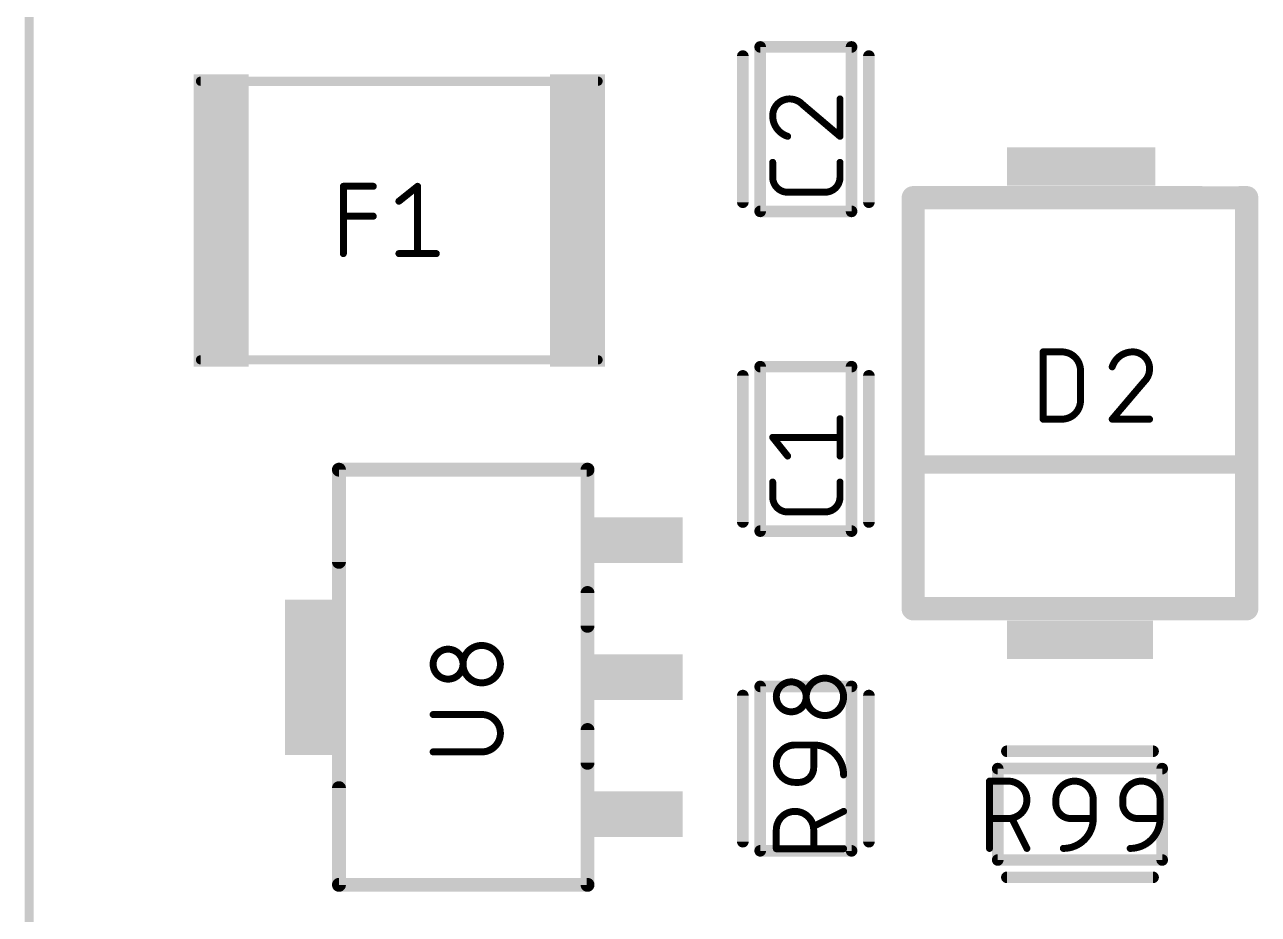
# Model space of a CAD drawing. Extents: x 0 to 107, y -11 to 54.
# Drawn here: x -0.05 to 13.45, y 17.91 to 27.64 of the extents above; entities that cross this region are included whole.
import ezdxf

# ---------------------------------------------------------------- set-up
doc = ezdxf.new("R2010")
doc.units = 0
for name, color, linetype in [('117', 253, 'CONTINUOUS'), ('21', 253, 'CONTINUOUS'), ('51', 253, 'CONTINUOUS')]:
    doc.layers.add(name, color=color, linetype=linetype)

# ---------------------------------------------------------------- blocks, each defined once
blk = doc.blocks.new('RECT')
blk.add_solid([(-0.5, -0.5), (0.5, -0.5), (-0.5, 0.5), (0.5, 0.5)])

msp = doc.modelspace()

# ---------------------------------------------------------------- linework, layer by layer
at = {"layer": '117'}
for points, const_width in [([(0, 52.5), (0, -9)], 0.1), ([(8.4643, 26.7695), (8.8736, 26.4216)], 0.0762), ([(8.8736, 26.4216), (8.8736, 26.8308)], 0.0762), ([(8.137, 25.9734), (8.137, 26.1371)], 0.0762), ([(8.8736, 26.1371), (8.8736, 25.9734)], 0.0762), ([(3.4381, 25.1381), (3.4381, 25.8747)], 0.0762), ([(3.4381, 25.8747), (3.7655, 25.8747)], 0.0762), ([(4.0461, 25.711), (4.2507, 25.8747)], 0.0762), ([(4.2507, 25.8747), (4.2507, 25.1381)], 0.0762), ([(8.7099, 25.8097), (8.3006, 25.8097)], 0.0762), ([(3.4381, 25.5473), (3.7655, 25.5473)], 0.0762), ([(4.0461, 25.1381), (4.4554, 25.1381)], 0.0762), ([(11.0968, 23.3253), (11.0968, 24.0619)], 0.0762), ([(11.0968, 24.0619), (11.3014, 24.0619)], 0.0762), ([(11.506, 23.8573), (11.506, 23.5299)], 0.0762), ([(12.2005, 23.7345), (11.8527, 23.3253)], 0.0762), ([(8.8736, 22.9216), (8.8736, 23.3308)], 0.0762), ([(11.3014, 23.3253), (11.0968, 23.3253)], 0.0762), ([(11.8527, 23.3253), (12.2619, 23.3253)], 0.0762), ([(8.3006, 22.9216), (8.137, 23.1262)], 0.0762), ([(8.137, 23.1262), (8.8736, 23.1262)], 0.0762), ([(8.137, 22.4734), (8.137, 22.6371)], 0.0762), ([(8.8736, 22.6371), (8.8736, 22.4734)], 0.0762), ([(8.7099, 22.3097), (8.3006, 22.3097)], 0.0762), ([(4.9523, 20.0923), (4.4203, 20.0923)], 0.0762), ([(4.4203, 19.6831), (4.9523, 19.6831)], 0.0762), ([(8.3811, 19.7588), (8.5857, 19.7588)], 0.0762), ([(8.5857, 19.7588), (8.5857, 19.5132)], 0.0762), ([(8.422, 19.3495), (8.3811, 19.3495)], 0.0762), ([(10.5097, 18.6264), (10.5097, 19.363)], 0.0762), ([(10.5097, 19.363), (10.7143, 19.363)], 0.0762), ([(11.2361, 19.1175), (11.2361, 19.1584)], 0.0762), ([(11.6453, 19.1584), (11.6453, 18.9538)], 0.0762), ([(11.9676, 19.1175), (11.9676, 19.1584)], 0.0762), ([(12.3769, 19.1584), (12.3769, 18.9538)], 0.0762), ([(8.913, 19.0324), (8.5857, 18.8687)], 0.0762), ([(10.7143, 18.9538), (10.5097, 18.9538)], 0.0762), ([(10.9189, 18.6264), (10.7553, 18.9538)], 0.0762), ([(11.6453, 18.9538), (11.3998, 18.9538)], 0.0762), ([(12.3769, 18.9538), (12.1313, 18.9538)], 0.0762), ([(8.1764, 18.6231), (8.1764, 18.8277)], 0.0762), ([(8.5857, 18.8277), (8.5857, 18.6231)], 0.0762), ([(8.913, 18.6231), (8.1764, 18.6231)], 0.0762)]:
    msp.add_lwpolyline(points, dxfattribs=dict(at, const_width=const_width))
for points, const_width in [([(8.3211, 26.8308, 0.4142), (8.137, 26.6467)], 0.0762), ([(8.3211, 26.8499, 1), (8.3211, 26.8118)], 0.0381), ([(8.4643, 26.7695, 0.2053), (8.3211, 26.8308)], 0.0762), ([(8.3211, 26.8118, 1), (8.3211, 26.8499)], 0.0381), ([(8.4767, 26.784, 1), (8.452, 26.7549)], 0.0381), ([(8.4505, 26.7563, 1), (8.4781, 26.7826)], 0.0381), ([(8.8926, 26.8308, 1), (8.8545, 26.8308)], 0.0381), ([(8.137, 26.6467, 0.3252), (8.3006, 26.4216)], 0.0762), ([(8.156, 26.6467, 1), (8.1179, 26.6467)], 0.0381), ([(8.1179, 26.6467, 1), (8.156, 26.6467)], 0.0381), ([(8.2948, 26.4035, 1), (8.3065, 26.4397)], 0.0381), ([(8.8545, 26.4216, 1), (8.8926, 26.4216)], 0.0381), ([(8.8612, 26.4071, 1), (8.8859, 26.4361)], 0.0381), ([(8.156, 26.1371, 1), (8.1179, 26.1371)], 0.0381), ([(8.8926, 26.1371, 1), (8.8545, 26.1371)], 0.0381), ([(8.137, 25.9734, 0.4142), (8.3006, 25.8097)], 0.0762), ([(8.156, 25.9734, 1), (8.1179, 25.9734)], 0.0381), ([(8.1179, 25.9734, 1), (8.156, 25.9734)], 0.0381), ([(8.7099, 25.8097, 0.4142), (8.8736, 25.9734)], 0.0762), ([(8.8926, 25.9734, 1), (8.8545, 25.9734)], 0.0381), ([(8.8545, 25.9734, 1), (8.8926, 25.9734)], 0.0381), ([(3.4572, 25.8747, 1), (3.4191, 25.8747)], 0.0381), ([(3.4381, 25.8938, 1), (3.4381, 25.8557)], 0.0381), ([(3.7655, 25.8557, 1), (3.7655, 25.8938)], 0.0381), ([(4.2698, 25.8747, 1), (4.2317, 25.8747)], 0.0381), ([(4.2626, 25.8598, 1), (4.2388, 25.8896)], 0.0381), ([(8.3006, 25.8288, 1), (8.3006, 25.7907)], 0.0381), ([(8.3006, 25.7907, 1), (8.3006, 25.8288)], 0.0381), ([(8.7099, 25.8288, 1), (8.7099, 25.7907)], 0.0381), ([(8.7099, 25.7907, 1), (8.7099, 25.8288)], 0.0381), ([(4.0342, 25.7259, 1), (4.058, 25.6961)], 0.0381), ([(3.4381, 25.5664, 1), (3.4381, 25.5283)], 0.0381), ([(3.7655, 25.5283, 1), (3.7655, 25.5664)], 0.0381), ([(3.4191, 25.1381, 1), (3.4572, 25.1381)], 0.0381), ([(4.0461, 25.1572, 1), (4.0461, 25.1191)], 0.0381), ([(4.2317, 25.1381, 1), (4.2698, 25.1381)], 0.0381), ([(4.4554, 25.1191, 1), (4.4554, 25.1572)], 0.0381), ([(11.1158, 24.0619, 1), (11.0777, 24.0619)], 0.0381), ([(11.0968, 24.081, 1), (11.0968, 24.0429)], 0.0381), ([(11.506, 23.8573, 0.4142), (11.3014, 24.0619)], 0.0762), ([(11.3014, 24.081, 1), (11.3014, 24.0429)], 0.0381), ([(11.3014, 24.0429, 1), (11.3014, 24.081)], 0.0381), ([(12.0777, 24.0619, 0.3252), (11.8527, 23.8982)], 0.0762), ([(12.2619, 23.8778, 0.4142), (12.0777, 24.0619)], 0.0762), ([(12.0777, 24.081, 1), (12.0777, 24.0429)], 0.0381), ([(12.0778, 24.0429, 1), (12.0777, 24.0809)], 0.0381), ([(11.8346, 23.9041, 1), (11.8708, 23.8923)], 0.0381), ([(12.2005, 23.7345, 0.2053), (12.2619, 23.8778)], 0.0762), ([(12.2809, 23.8777, 1), (12.2429, 23.8778)], 0.0381), ([(11.525, 23.8573, 1), (11.4869, 23.8573)], 0.0381), ([(11.4869, 23.8573, 1), (11.525, 23.8573)], 0.0381), ([(12.1874, 23.7483, 1), (12.2137, 23.7207)], 0.0381), ([(12.215, 23.7222, 1), (12.186, 23.7469)], 0.0381), ([(12.2429, 23.8778, 1), (12.281, 23.8778)], 0.0381), ([(11.3014, 23.3253, 0.4142), (11.506, 23.5299)], 0.0762), ([(11.525, 23.5299, 1), (11.4869, 23.5299)], 0.0381), ([(11.4869, 23.5299, 1), (11.525, 23.5299)], 0.0381), ([(8.8926, 23.3308, 1), (8.8545, 23.3308)], 0.0381), ([(11.0968, 23.3444, 1), (11.0968, 23.3063)], 0.0381), ([(11.3014, 23.3443, 1), (11.3014, 23.3063)], 0.0381), ([(11.3014, 23.3063, 1), (11.3014, 23.3444)], 0.0381), ([(11.8527, 23.3444, 1), (11.8527, 23.3063)], 0.0381), ([(12.2619, 23.3063, 1), (12.2619, 23.3444)], 0.0381), ([(11.0777, 23.3253, 1), (11.1158, 23.3253)], 0.0381), ([(11.8382, 23.3376, 1), (11.8672, 23.313)], 0.0381), ([(8.1518, 23.1381, 1), (8.1221, 23.1143)], 0.0381), ([(8.137, 23.1453, 1), (8.137, 23.1072)], 0.0381), ([(8.8736, 23.1072, 1), (8.8736, 23.1453)], 0.0381), ([(8.2858, 22.9097, 1), (8.3155, 22.9335)], 0.0381), ([(8.8545, 22.9216, 1), (8.8926, 22.9216)], 0.0381), ([(8.156, 22.6371, 1), (8.1179, 22.6371)], 0.0381), ([(8.8926, 22.6371, 1), (8.8545, 22.6371)], 0.0381), ([(8.137, 22.4734, 0.4142), (8.3006, 22.3097)], 0.0762), ([(8.156, 22.4734, 1), (8.1179, 22.4734)], 0.0381), ([(8.1179, 22.4734, 1), (8.156, 22.4734)], 0.0381), ([(8.7099, 22.3097, 0.4142), (8.8736, 22.4734)], 0.0762), ([(8.8926, 22.4734, 1), (8.8545, 22.4734)], 0.0381), ([(8.8545, 22.4734, 1), (8.8926, 22.4734)], 0.0381), ([(8.3006, 22.3288, 1), (8.3006, 22.2907)], 0.0381), ([(8.3006, 22.2907, 1), (8.3006, 22.3288)], 0.0381), ([(8.7099, 22.3288, 1), (8.7099, 22.2907)], 0.0381), ([(8.7099, 22.2907, 1), (8.7099, 22.3288)], 0.0381), ([(4.584, 20.8073, 1), (4.584, 20.4799)], 0.0762), ([(4.584, 20.4799, 1), (4.584, 20.8073)], 0.0762), ([(4.584, 20.8264, 1), (4.584, 20.7883)], 0.0381), ([(4.584, 20.7883, 1), (4.584, 20.8264)], 0.0381), ([(4.9523, 20.8482, 1), (4.9523, 20.439)], 0.0762), ([(4.9523, 20.8673, 1), (4.9523, 20.8292)], 0.0381), ([(4.9523, 20.439, 1), (4.9523, 20.8482)], 0.0762), ([(4.9523, 20.8292, 1), (4.9523, 20.8673)], 0.0381), ([(8.7084, 20.4903, 1), (8.7084, 20.0811)], 0.0762), ([(8.7084, 20.0811, 1), (8.7084, 20.4903)], 0.0762), ([(8.7084, 20.5093, 1), (8.7084, 20.4712)], 0.0381), ([(8.7084, 20.4712, 1), (8.7084, 20.5093)], 0.0381), ([(4.584, 20.499, 1), (4.584, 20.4609)], 0.0381), ([(4.584, 20.4609, 1), (4.584, 20.499)], 0.0381), ([(4.9523, 20.4581, 1), (4.9523, 20.42)], 0.0381), ([(4.9523, 20.42, 1), (4.9523, 20.4581)], 0.0381), ([(8.3401, 20.4494, 1), (8.3401, 20.122)], 0.0762), ([(8.3401, 20.122, 1), (8.3401, 20.4494)], 0.0762), ([(8.3401, 20.4684, 1), (8.3401, 20.4303)], 0.0381), ([(8.3401, 20.4303, 1), (8.3401, 20.4684)], 0.0381), ([(4.4203, 20.1114, 1), (4.4203, 20.0733)], 0.0381), ([(4.9523, 19.6831, 1), (4.9523, 20.0923)], 0.0762), ([(4.9523, 20.1114, 1), (4.9523, 20.0733)], 0.0381), ([(4.9523, 20.0733, 1), (4.9523, 20.1114)], 0.0381), ([(8.3401, 20.141, 1), (8.3401, 20.1029)], 0.0381), ([(8.3401, 20.1029, 1), (8.3401, 20.141)], 0.0381), ([(8.7084, 20.1001, 1), (8.7084, 20.062)], 0.0381), ([(8.7084, 20.062, 1), (8.7084, 20.1001)], 0.0381), ([(4.4203, 19.7021, 1), (4.4203, 19.664)], 0.0381), ([(4.9523, 19.7021, 1), (4.9523, 19.664)], 0.0381), ([(4.9523, 19.664, 1), (4.9523, 19.7021)], 0.0381), ([(8.3811, 19.7588, 1), (8.3811, 19.3495)], 0.0762), ([(8.3811, 19.7778, 1), (8.3811, 19.7397)], 0.0381), ([(8.3811, 19.7397, 1), (8.3811, 19.7778)], 0.0381), ([(8.6047, 19.7588, 1), (8.5666, 19.7588)], 0.0381), ([(8.913, 19.4314, 0.4142), (8.5857, 19.7588)], 0.0762), ([(8.5857, 19.7778, 1), (8.5857, 19.7397)], 0.0381), ([(8.5857, 19.7397, 1), (8.5857, 19.7778)], 0.0381), ([(8.422, 19.3495, 0.4142), (8.5857, 19.5132)], 0.0762), ([(8.6047, 19.5132, 1), (8.5666, 19.5132)], 0.0381), ([(8.5666, 19.5132, 1), (8.6047, 19.5132)], 0.0381), ([(8.894, 19.4314, 1), (8.9321, 19.4314)], 0.0381), ([(8.3811, 19.3686, 1), (8.3811, 19.3305)], 0.0381), ([(8.3811, 19.3305, 1), (8.3811, 19.3686)], 0.0381), ([(8.422, 19.3686, 1), (8.422, 19.3305)], 0.0381), ([(8.422, 19.3305, 1), (8.422, 19.3686)], 0.0381), ([(10.5097, 19.3821, 1), (10.5097, 19.344)], 0.0381), ([(10.5288, 19.363, 1), (10.4907, 19.363)], 0.0381), ([(10.7143, 19.3821, 1), (10.7143, 19.344)], 0.0381), ([(10.7143, 18.9538, 1), (10.7143, 19.363)], 0.0762), ([(10.7143, 19.344, 1), (10.7143, 19.3821)], 0.0381), ([(11.6453, 19.1584, 1), (11.2361, 19.1584)], 0.0762), ([(12.3769, 19.1584, 1), (11.9676, 19.1584)], 0.0762), ([(11.2552, 19.1584, 1), (11.2171, 19.1584)], 0.0381), ([(11.2171, 19.1584, 1), (11.2552, 19.1584)], 0.0381), ([(11.6644, 19.1584, 1), (11.6263, 19.1584)], 0.0381), ([(11.6263, 19.1584, 1), (11.6644, 19.1584)], 0.0381), ([(11.9867, 19.1584, 1), (11.9486, 19.1584)], 0.0381), ([(11.9486, 19.1584, 1), (11.9867, 19.1584)], 0.0381), ([(12.3959, 19.1584, 1), (12.3578, 19.1584)], 0.0381), ([(12.3578, 19.1584, 1), (12.3959, 19.1584)], 0.0381), ([(8.5857, 18.8277, 1), (8.1764, 18.8277)], 0.0762), ([(8.9216, 19.0153, 1), (8.9045, 19.0494)], 0.0381), ([(11.2361, 19.1175, 0.4142), (11.3998, 18.9538)], 0.0762), ([(11.2552, 19.1175, 1), (11.2171, 19.1175)], 0.0381), ([(11.2171, 19.1175, 1), (11.2552, 19.1175)], 0.0381), ([(11.9676, 19.1175, 0.4142), (12.1313, 18.9538)], 0.0762), ([(11.9867, 19.1175, 1), (11.9486, 19.1175)], 0.0381), ([(11.9486, 19.1175, 1), (11.9867, 19.1175)], 0.0381), ([(8.5771, 18.8857, 1), (8.5942, 18.8516)], 0.0381), ([(10.5097, 18.9729, 1), (10.5097, 18.9348)], 0.0381), ([(10.7143, 18.9729, 1), (10.7143, 18.9348)], 0.0381), ([(10.7143, 18.9348, 1), (10.7143, 18.9729)], 0.0381), ([(10.7723, 18.9623, 1), (10.7382, 18.9453)], 0.0381), ([(11.318, 18.6264, 0.4142), (11.6453, 18.9538)], 0.0762), ([(11.3998, 18.9729, 1), (11.3998, 18.9348)], 0.0381), ([(11.3998, 18.9348, 1), (11.3998, 18.9729)], 0.0381), ([(11.6644, 18.9538, 1), (11.6263, 18.9538)], 0.0381), ([(11.6263, 18.9538, 1), (11.6644, 18.9538)], 0.0381), ([(11.6453, 18.9348, 1), (11.6453, 18.9729)], 0.0381), ([(12.0495, 18.6264, 0.4142), (12.3769, 18.9538)], 0.0762), ([(12.1313, 18.9729, 1), (12.1313, 18.9348)], 0.0381), ([(12.1313, 18.9348, 1), (12.1313, 18.9729)], 0.0381), ([(12.3959, 18.9538, 1), (12.3578, 18.9538)], 0.0381), ([(12.3578, 18.9538, 1), (12.3959, 18.9538)], 0.0381), ([(12.3769, 18.9348, 1), (12.3769, 18.9729)], 0.0381), ([(8.1955, 18.8277, 1), (8.1574, 18.8277)], 0.0381), ([(8.1574, 18.8277, 1), (8.1955, 18.8277)], 0.0381), ([(8.6047, 18.8277, 1), (8.5666, 18.8277)], 0.0381), ([(8.5666, 18.8277, 1), (8.6047, 18.8277)], 0.0381), ([(8.1764, 18.6422, 1), (8.1764, 18.6041)], 0.0381), ([(8.1574, 18.6231, 1), (8.1955, 18.6231)], 0.0381), ([(8.5666, 18.6231, 1), (8.6047, 18.6231)], 0.0381), ([(8.913, 18.6041, 1), (8.913, 18.6422)], 0.0381), ([(10.4907, 18.6264, 1), (10.5288, 18.6264)], 0.0381), ([(10.9019, 18.6179, 1), (10.936, 18.635)], 0.0381), ([(11.318, 18.6455, 1), (11.318, 18.6074)], 0.0381), ([(12.0495, 18.6455, 1), (12.0495, 18.6074)], 0.0381)]:
    msp.add_lwpolyline(points, format="xyb", dxfattribs=dict(at, const_width=const_width))
at = {"layer": '21'}
for points, const_width in [([(7.81, 25.7), (7.81, 27.3)], 0.127), ([(9.19, 25.7), (9.19, 27.3)], 0.127), ([(9.675, 22.83), (9.675, 25.75)], 0.254), ([(9.675, 25.75), (10.25, 25.75)], 0.254), ([(13.325, 25.75), (13.325, 22.83)], 0.254), ([(7.81, 22.2), (7.81, 23.8)], 0.127), ([(9.19, 22.2), (9.19, 23.8)], 0.127), ([(9.675, 21.25), (9.675, 22.83)], 0.254), ([(13.325, 22.83), (13.325, 21.25)], 0.254), ([(3.3896, 22.7724), (6.1024, 22.7724)], 0.1524), ([(3.3896, 21.7636), (3.3896, 22.7724)], 0.1524), ([(9.675, 22.83), (13.325, 22.83)], 0.2), ([(6.1104, 21.4224), (6.1104, 21.0636)], 0.1524), ([(9.675, 21.25), (10.25, 21.25)], 0.254), ([(13.325, 21.25), (12.75, 21.25)], 0.254), ([(7.81, 20.3), (7.81, 18.7)], 0.127), ([(9.19, 20.3), (9.19, 18.7)], 0.127), ([(6.1104, 19.9224), (6.1104, 19.5636)], 0.1524), ([(10.7, 19.69), (12.3, 19.69)], 0.127), ([(3.3896, 18.2276), (3.3896, 19.2864)], 0.1524), ([(10.7, 18.31), (12.3, 18.31)], 0.127), ([(6.1024, 18.2276), (3.3896, 18.2276)], 0.1524)]:
    msp.add_lwpolyline(points, dxfattribs=dict(at, const_width=const_width))
for points, const_width in [([(7.8418, 27.3, 1), (7.7783, 27.3)], 0.0635), ([(9.2218, 27.3, 1), (9.1583, 27.3)], 0.0635), ([(9.7385, 25.75, 1), (9.6115, 25.75)], 0.127), ([(9.675, 25.8135, 1), (9.675, 25.6865)], 0.127), ([(10.25, 25.6865, 1), (10.25, 25.8135)], 0.127), ([(12.75, 25.75, 0.0083), (13.325, 25.75)], 0.254), ([(12.7511, 25.8135, 1), (12.7489, 25.6865)], 0.127), ([(13.3885, 25.75, 1), (13.2615, 25.75)], 0.127), ([(13.3261, 25.6865, 1), (13.3239, 25.8135)], 0.127), ([(7.7783, 25.7, 1), (7.8418, 25.7)], 0.0635), ([(9.1583, 25.7, 1), (9.2218, 25.7)], 0.0635), ([(7.8418, 23.8, 1), (7.7783, 23.8)], 0.0635), ([(9.2218, 23.8, 1), (9.1583, 23.8)], 0.0635), ([(9.7385, 22.83, 1), (9.6115, 22.83)], 0.127), ([(13.3885, 22.83, 1), (13.2615, 22.83)], 0.127), ([(3.3896, 22.8105, 1), (3.3896, 22.7343)], 0.0762), ([(3.4277, 22.7724, 1), (3.3515, 22.7724)], 0.0762), ([(6.1024, 22.7343, 1), (6.1024, 22.8105)], 0.0762), ([(9.6115, 22.83, 1), (9.7385, 22.83)], 0.127), ([(9.675, 22.88, 1), (9.675, 22.78)], 0.1), ([(13.2615, 22.83, 1), (13.3885, 22.83)], 0.127), ([(13.325, 22.78, 1), (13.325, 22.88)], 0.1), ([(7.7783, 22.2, 1), (7.8418, 22.2)], 0.0635), ([(9.1583, 22.2, 1), (9.2218, 22.2)], 0.0635), ([(3.3515, 21.7636, 1), (3.4277, 21.7636)], 0.0762), ([(6.1485, 21.4224, 1), (6.0723, 21.4224)], 0.0762), ([(9.675, 21.3135, 1), (9.675, 21.1865)], 0.127), ([(10.25, 21.1865, 1), (10.25, 21.3135)], 0.127), ([(12.75, 21.3135, 1), (12.75, 21.1865)], 0.127), ([(13.325, 21.1865, 1), (13.325, 21.3135)], 0.127), ([(9.6115, 21.25, 1), (9.7385, 21.25)], 0.127), ([(13.2615, 21.25, 1), (13.3885, 21.25)], 0.127), ([(6.0723, 21.0636, 1), (6.1485, 21.0636)], 0.0762), ([(7.8418, 20.3, 1), (7.7783, 20.3)], 0.0635), ([(9.2218, 20.3, 1), (9.1583, 20.3)], 0.0635), ([(6.1485, 19.9224, 1), (6.0723, 19.9224)], 0.0762), ([(10.7, 19.7218, 1), (10.7, 19.6583)], 0.0635), ([(12.3, 19.6583, 1), (12.3, 19.7218)], 0.0635), ([(6.0723, 19.5636, 1), (6.1485, 19.5636)], 0.0762), ([(3.4277, 19.2864, 1), (3.3515, 19.2864)], 0.0762), ([(7.7783, 18.7, 1), (7.8418, 18.7)], 0.0635), ([(9.1583, 18.7, 1), (9.2218, 18.7)], 0.0635), ([(10.7, 18.3418, 1), (10.7, 18.2783)], 0.0635), ([(12.3, 18.2783, 1), (12.3, 18.3418)], 0.0635), ([(3.3896, 18.2657, 1), (3.3896, 18.1895)], 0.0762), ([(3.3515, 18.2276, 1), (3.4277, 18.2276)], 0.0762), ([(6.1024, 18.1895, 1), (6.1024, 18.2657)], 0.0762)]:
    msp.add_lwpolyline(points, format="xyb", dxfattribs=dict(at, const_width=const_width))
at = {"layer": '51'}
for points, const_width in [([(8, 25.6), (8, 27.4)], 0.127), ([(8, 27.4), (9, 27.4)], 0.127), ([(9, 25.6), (9, 27.4)], 0.127), ([(1.875, 27.025), (6.225, 27.025)], 0.1016), ([(10.25, 25.75), (12.75, 25.75)], 0.254), ([(8, 25.6), (9, 25.6)], 0.127), ([(6.225, 23.975), (1.875, 23.975)], 0.1016), ([(8, 22.1), (8, 23.9)], 0.127), ([(8, 23.9), (9, 23.9)], 0.127), ([(9, 22.1), (9, 23.9)], 0.127), ([(3.3896, 22.7724), (6.1104, 22.7724)], 0.1524), ([(3.3896, 18.2276), (3.3896, 22.7724)], 0.1524), ([(6.1104, 22.7724), (6.1104, 18.2276)], 0.1524), ([(8, 22.1), (9, 22.1)], 0.127), ([(12.75, 21.25), (10.25, 21.25)], 0.254), ([(8, 20.4), (8, 18.6)], 0.127), ([(9, 20.4), (8, 20.4)], 0.127), ([(9, 20.4), (9, 18.6)], 0.127), ([(10.6, 19.5), (12.4, 19.5)], 0.127), ([(10.6, 19.5), (10.6, 18.5)], 0.127), ([(12.4, 19.5), (12.4, 18.5)], 0.127), ([(9, 18.6), (8, 18.6)], 0.127), ([(10.6, 18.5), (12.4, 18.5)], 0.127), ([(6.1104, 18.2276), (3.3896, 18.2276)], 0.1524)]:
    msp.add_lwpolyline(points, dxfattribs=dict(at, const_width=const_width))
for points, const_width in [([(8.0318, 27.4, 1), (7.9683, 27.4)], 0.0635), ([(8, 27.4318, 1), (8, 27.3683)], 0.0635), ([(9.0318, 27.4, 1), (8.9682, 27.4)], 0.0635), ([(9, 27.3683, 1), (9, 27.4318)], 0.0635), ([(1.875, 27.0504, 1), (1.875, 26.9996)], 0.0508), ([(6.225, 26.9996, 1), (6.225, 27.0504)], 0.0508), ([(10.25, 25.8135, 1), (10.25, 25.6865)], 0.127), ([(12.75, 25.6865, 1), (12.75, 25.8135)], 0.127), ([(8, 25.6318, 1), (8, 25.5683)], 0.0635), ([(9, 25.5683, 1), (9, 25.6318)], 0.0635), ([(7.9683, 25.6, 1), (8.0318, 25.6)], 0.0635), ([(8.9682, 25.6, 1), (9.0318, 25.6)], 0.0635), ([(1.875, 24.0004, 1), (1.875, 23.9496)], 0.0508), ([(6.225, 23.9496, 1), (6.225, 24.0004)], 0.0508), ([(8.0318, 23.9, 1), (7.9683, 23.9)], 0.0635), ([(8, 23.9318, 1), (8, 23.8683)], 0.0635), ([(9.0318, 23.9, 1), (8.9682, 23.9)], 0.0635), ([(9, 23.8683, 1), (9, 23.9318)], 0.0635), ([(3.3896, 22.8105, 1), (3.3896, 22.7343)], 0.0762), ([(3.4277, 22.7724, 1), (3.3515, 22.7724)], 0.0762), ([(6.1485, 22.7724, 1), (6.0723, 22.7724)], 0.0762), ([(6.1104, 22.7343, 1), (6.1104, 22.8105)], 0.0762), ([(8, 22.1318, 1), (8, 22.0683)], 0.0635), ([(9, 22.0683, 1), (9, 22.1318)], 0.0635), ([(7.9683, 22.1, 1), (8.0318, 22.1)], 0.0635), ([(8.9682, 22.1, 1), (9.0318, 22.1)], 0.0635), ([(10.25, 21.3135, 1), (10.25, 21.1865)], 0.127), ([(12.75, 21.1865, 1), (12.75, 21.3135)], 0.127), ([(8.0318, 20.4, 1), (7.9683, 20.4)], 0.0635), ([(8, 20.4318, 1), (8, 20.3683)], 0.0635), ([(9.0318, 20.4, 1), (8.9682, 20.4)], 0.0635), ([(9, 20.3683, 1), (9, 20.4318)], 0.0635), ([(10.6318, 19.5, 1), (10.5682, 19.5)], 0.0635), ([(10.6, 19.5317, 1), (10.6, 19.4683)], 0.0635), ([(12.4318, 19.5, 1), (12.3682, 19.5)], 0.0635), ([(12.4, 19.4683, 1), (12.4, 19.5317)], 0.0635), ([(8, 18.6318, 1), (8, 18.5683)], 0.0635), ([(9, 18.5683, 1), (9, 18.6318)], 0.0635), ([(7.9683, 18.6, 1), (8.0318, 18.6)], 0.0635), ([(8.9682, 18.6, 1), (9.0318, 18.6)], 0.0635), ([(10.5682, 18.5, 1), (10.6318, 18.5)], 0.0635), ([(10.6, 18.5317, 1), (10.6, 18.4683)], 0.0635), ([(12.3682, 18.5, 1), (12.4318, 18.5)], 0.0635), ([(12.4, 18.4683, 1), (12.4, 18.5317)], 0.0635), ([(3.3896, 18.2657, 1), (3.3896, 18.1895)], 0.0762), ([(3.3515, 18.2276, 1), (3.4277, 18.2276)], 0.0762), ([(6.0723, 18.2276, 1), (6.1485, 18.2276)], 0.0762), ([(6.1104, 18.1895, 1), (6.1104, 18.2657)], 0.0762)]:
    msp.add_lwpolyline(points, format="xyb", dxfattribs=dict(at, const_width=const_width))

# ---------------------------------------------------------------- block references
for p, xscale, yscale, rotation in [((2.1, 25.5), 0.6, 3.2, 180), ((6, 25.5), 0.6, 3.2, 180), ((11.5125, 26.09), 0.42, 1.625, 90), ((3.075, 20.5), 1.7, 0.55, 90), ((11.5, 20.91), 0.42, 1.6, 90)]:
    msp.add_blockref('RECT', p, dxfattribs=dict(at, xscale=xscale, yscale=yscale, rotation=rotation))
at = {"layer": '51', "xscale": 0.5, "rotation": 90}
for p in [(6.65, 22), (6.65, 20.5), (6.65, 19)]:
    msp.add_blockref('RECT', p, dxfattribs=at)

doc.saveas('drawing.dxf')
